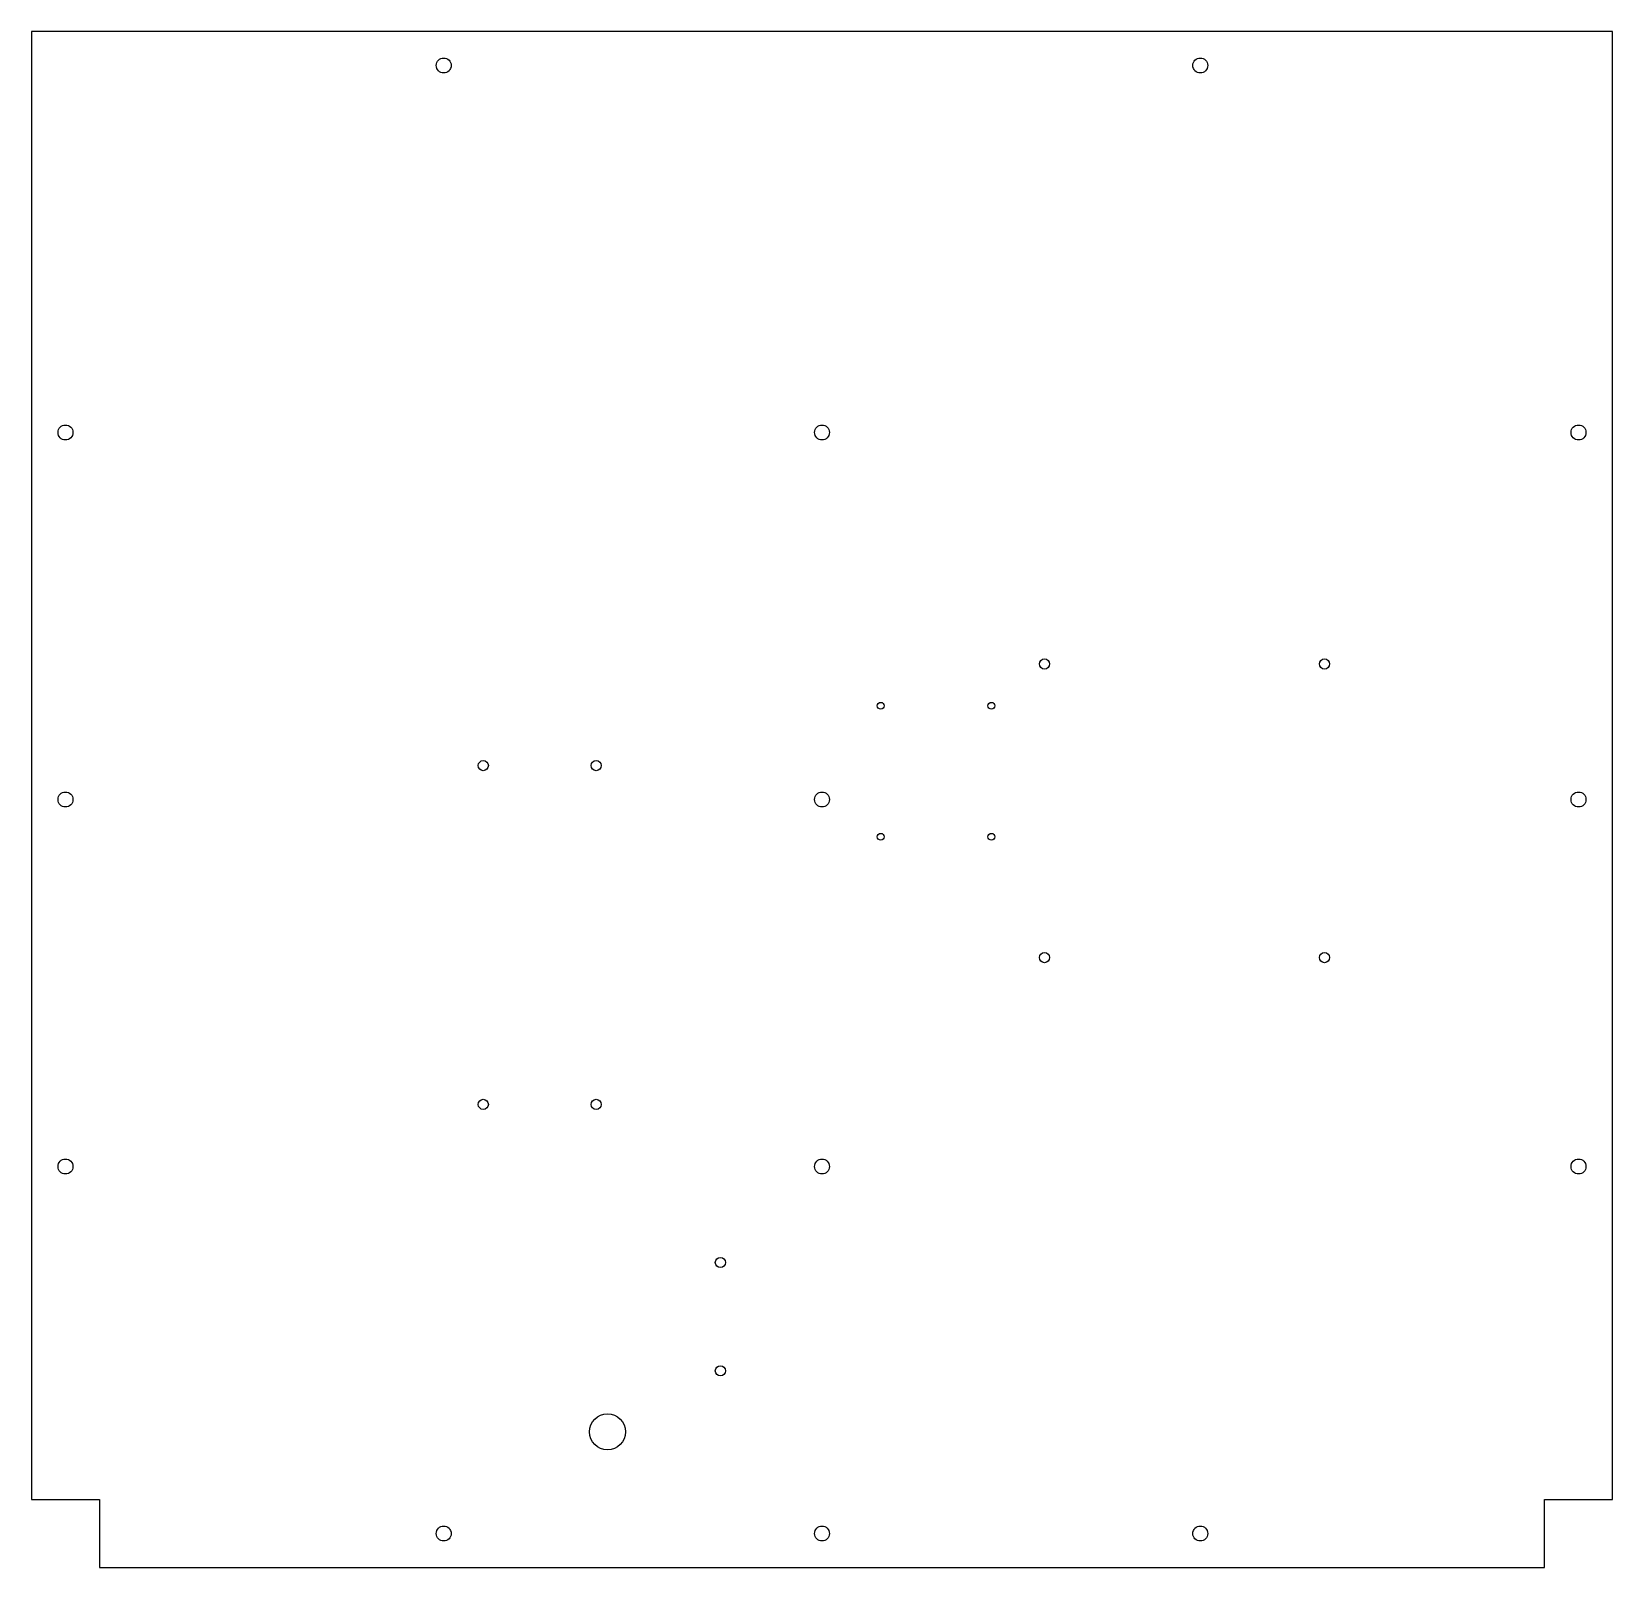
# Model space of a CAD drawing. Header units: millimetres. Extents: x -350 to 350, y -340 to 340.
import ezdxf

# ---------------------------------------------------------------- set-up
doc = ezdxf.new("R2010")
doc.units = ezdxf.units.MM
doc.layers.add('CUTOUTS', color=1, linetype='CONTINUOUS')
doc.layers.add('PERIMETER', color=5, linetype='CONTINUOUS')

msp = doc.modelspace()

# ---------------------------------------------------------------- linework, layer by layer
at = {"layer": 'CUTOUTS'}
for centre, radius in [((-167.5, 325), 3.3), ((167.5, 325), 3.3), ((-335, 162.5), 3.3), ((0, 162.5), 3.3), ((335, 162.5), 3.3), ((98.5, 60), 2.25), ((222.5, 60), 2.25), ((26, 41.5), 1.5), ((75, 41.5), 1.5), ((-150, 15), 2.25), ((-100, 15), 2.25), ((-335, 0), 3.3), ((0, 0), 3.3), ((335, 0), 3.3), ((26, -16.5), 1.5), ((75, -16.5), 1.5), ((98.5, -70), 2.25), ((222.5, -70), 2.25), ((-150, -135), 2.25), ((-100, -135), 2.25), ((-335, -162.5), 3.3), ((0, -162.5), 3.3), ((335, -162.5), 3.3), ((-45, -205), 2.25), ((-45, -253), 2.25), ((-95, -280), 8), ((-167.5, -325), 3.3), ((0, -325), 3.3), ((167.5, -325), 3.3)]:
    msp.add_circle(centre, radius, dxfattribs=at)
at = {"layer": 'PERIMETER'}
for p, q in [((350, 340), (-350, 340)), ((-350, 340), (-350, -310)), ((350, -310), (350, 340)), ((-350, -310), (-320, -310)), ((-320, -310), (-320, -340)), ((320, -340), (320, -310)), ((320, -310), (350, -310)), ((-320, -340), (320, -340))]:
    msp.add_line(p, q, dxfattribs=at)

doc.saveas('drawing.dxf')
